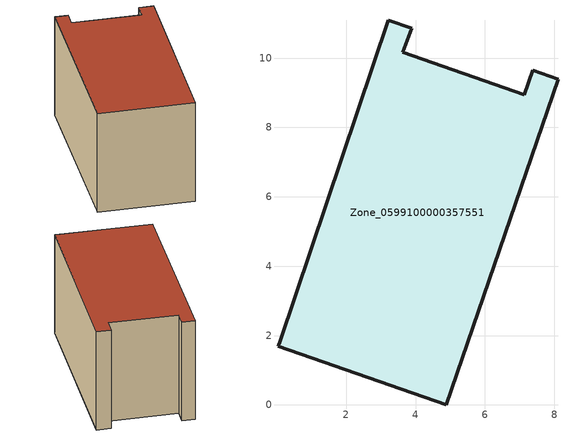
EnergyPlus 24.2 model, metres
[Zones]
Zone_0599100000357551
 floor ground (C_G): 0.03,1.69 0.09,1.85 3.22,11.1 3.89,10.86 3.64,10.16 7.13,8.94 7.38,9.65 8.11,9.4 4.88,0 z0
 wall outside (C_F): 7.38,9.65 7.13,8.94 3.64,10.16 3.89,10.86 3.22,11.1 0.09,1.85 0.03,1.69 4.88,0 8.11,9.4 7.38,9.65 z0:5.85
 roof outside (C_R): 0.09,1.85 0.03,1.69 4.88,0 8.11,9.4 7.38,9.65 7.13,8.94 3.64,10.16 3.89,10.86 3.22,11.1 z5.85
[BUILDING]
Pand.0599100000357551: North Axis=0; Terrain=City; Loads Convergence Tolerance Value=0.04; Temperature Convergence Tolerance Value=0.4; Solar Distribution=FullExterior; Maximum Number of Warmup Days=25; Minimum Number of Warmup Days=1
[Site:Location]
Rotterdam.The.Hague.AP_ZH_NLD Design_Conditions: Latitude=51.96; Longitude=4.45; Time Zone=1; Elevation=-4.5
[SITE:GROUNDTEMPERATURE:BUILDINGSURFACE]
18, 18, 18, 18, 18, 18, 18, 18, 18, 18, 18, 18
[MATERIAL] Thermal Absorptance=0.9; Solar Absorptance=0.7; Visible Absorptance=0.7
Name | Roughness | Thickness | Conductivity | Density | Specific Heat
G.TI.1992-2005 | MediumSmooth | 0.15 | 0.06 | 540 | 1210
F.TI.1992-2005 | Rough | 0.3 | 0.12 | 1920 | 840
R.TI.1992-2005 | MediumRough | 0.2 | 0.08 | 1500 | 1000
[CONSTRUCTION]
C_G: G.TI.1992-2005
C_F: F.TI.1992-2005
C_R: R.TI.1992-2005
[ZONE]
Zone_0599100000357551: Type=1; Multiplier=1; Ceiling Height=Autocalculate; Volume=Autocalculate; Floor Area=autocalculate; Part of Total Floor Area=Yes
[ZONEINFILTRATION:DESIGNFLOWRATE]
Infil_Zone_0599100000357551: Zone or ZoneList or Space or SpaceList=Zone_0599100000357551; Schedule=AlwaysOn; Design Flow Rate Calculation Method=Flow/Area; Flow Rate per Floor Area=0.0015; Constant Term Coefficient=1; Temperature Term Coefficient=0; Velocity Term Coefficient=0; Velocity Squared Term Coefficient=0
[HVACTEMPLATE:ZONE:IDEALLOADSAIRSYSTEM]
Zone_0599100000357551: Maximum Heating Supply Air Temperature=50; Minimum Cooling Supply Air Temperature=13; Maximum Heating Supply Air Humidity Ratio=0.0156; Minimum Cooling Supply Air Humidity Ratio=0.0077; Heating Limit=NoLimit; Cooling Limit=NoLimit; Dehumidification Control Type=ConstantSensibleHeatRatio; Cooling Sensible Heat Ratio=0.7; Dehumidification Setpoint=60; Humidification Control Type=None; Humidification Setpoint=30; Outdoor Air Method=None; Outdoor Air Flow Rate per Person=0.00944; Outdoor Air Flow Rate per Zone Floor Area=0; Outdoor Air Flow Rate per Zone=0; Demand Controlled Ventilation Type=None; Outdoor Air Economizer Type=NoEconomizer; Heat Recovery Type=None; Sensible Heat Recovery Effectiveness=0.7; Latent Heat Recovery Effectiveness=0.65
[ZONECONTROL:THERMOSTAT]
ThermostatControl_Zone_0599100000357551: Zone or ZoneList=Zone_0599100000357551; Control Type Schedule=DualSetpointControlType; Control 1=Thermostat_Zone_0599100000357551; Temperature Difference Between Cutout And Setpoint=0
[THERMOSTATSETPOINT:DUALSETPOINT]
Thermostat_Zone_0599100000357551: Heating Setpoint Temperature Schedule=HeatingSetpoint_Zone_0599100000357551; Cooling Setpoint Temperature Schedule=CoolingSetpoint_Zone_0599100000357551
[SCHEDULE:COMPACT]
HeatingSetpoint_Zone_0599100000357551: Through: 12/31, For: AllDays, Until: 24:00, 21
CoolingSetpoint_Zone_0599100000357551: Through: 12/31, For: AllDays, Until: 24:00, 24
DualSetpointControlType: Through: 12/31, For: AllDays, Until: 24:00, 4
AlwaysOn: Through: 12/31, For: AllDays, Until: 24:00, 1
